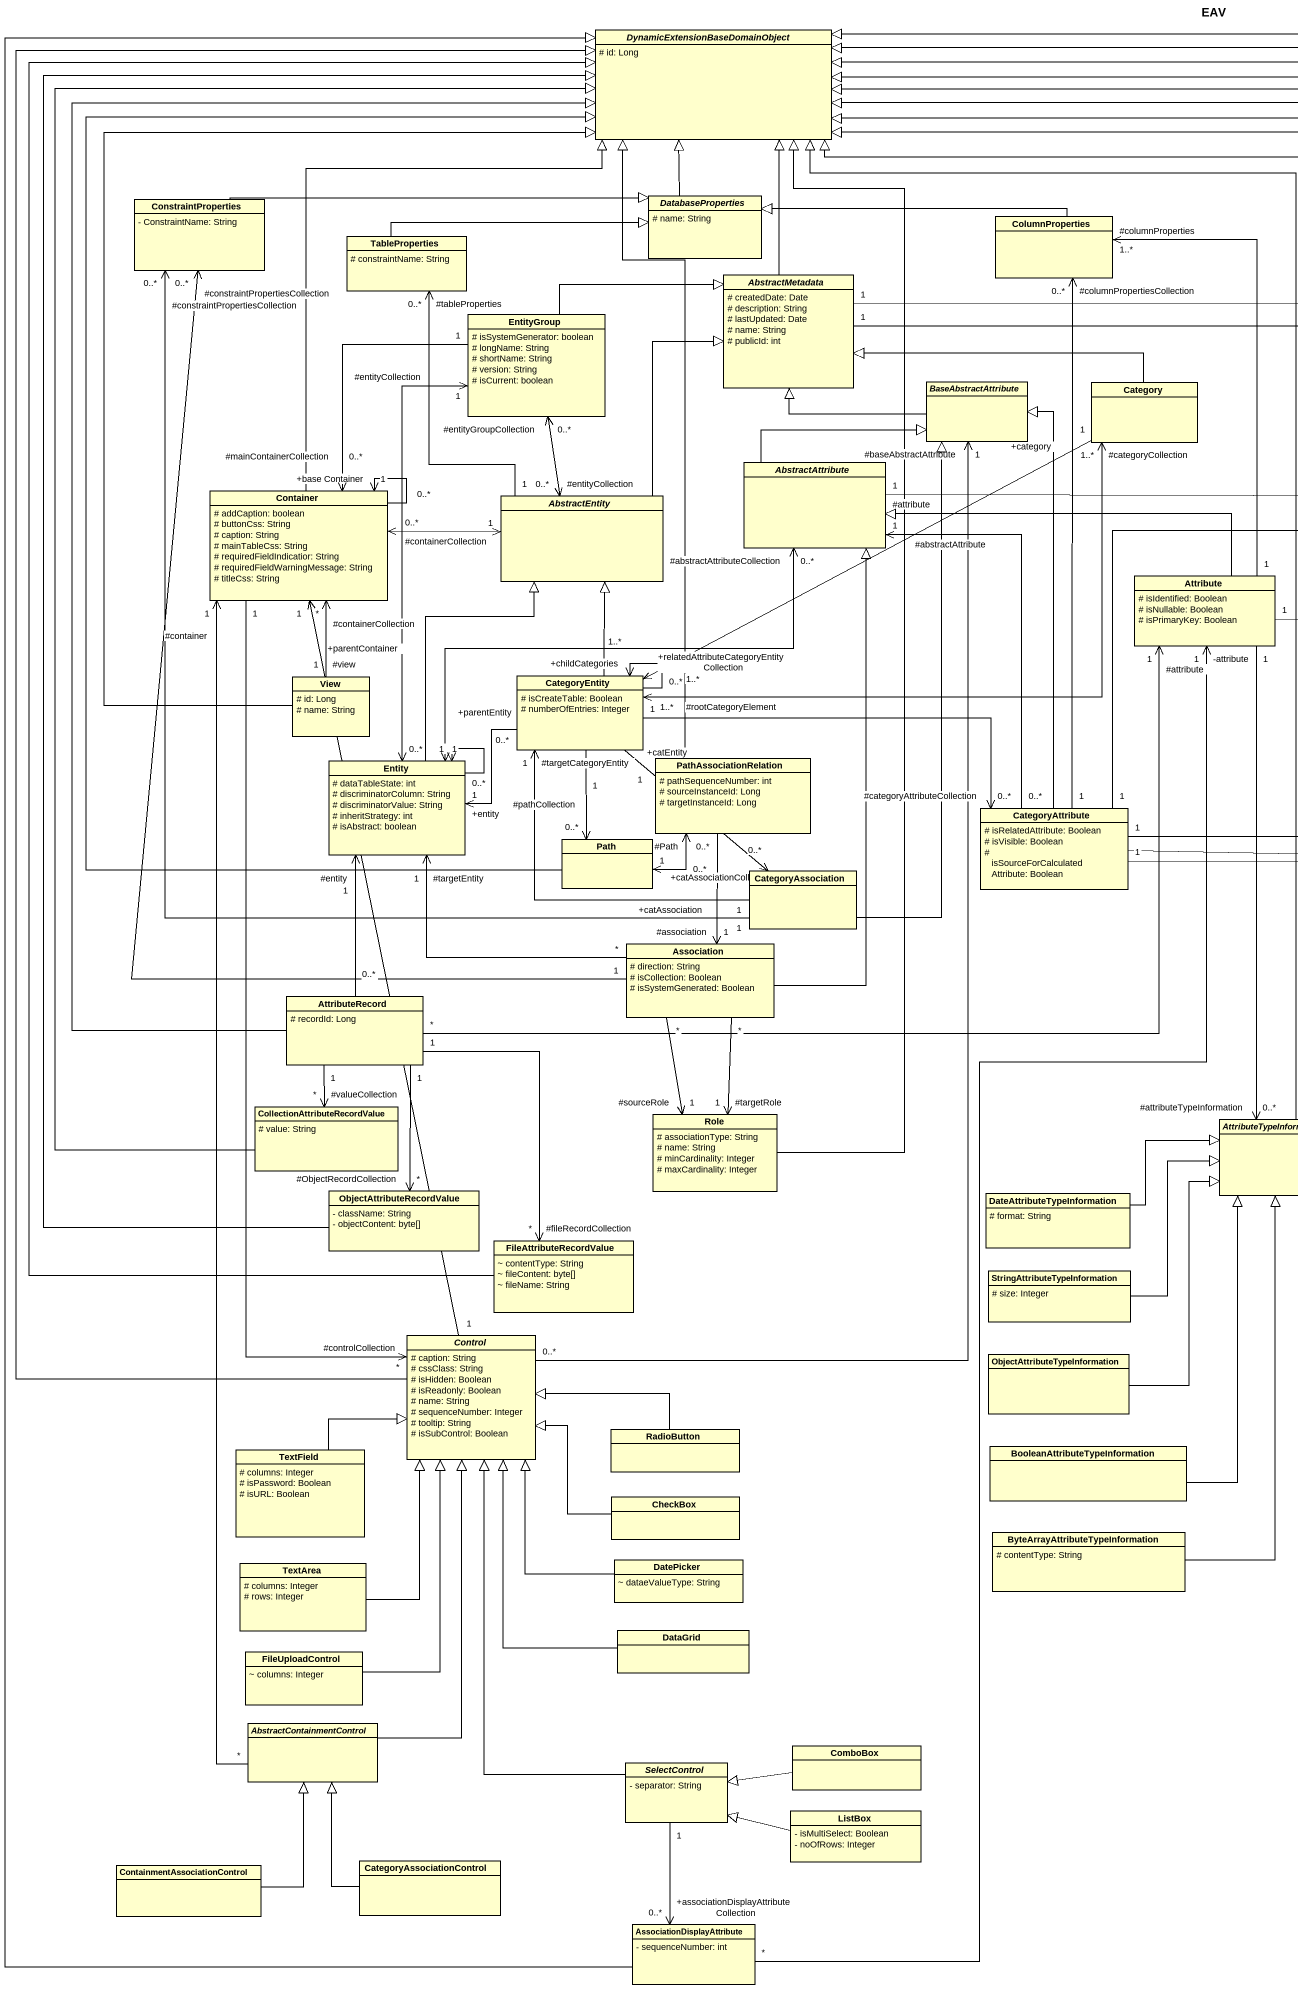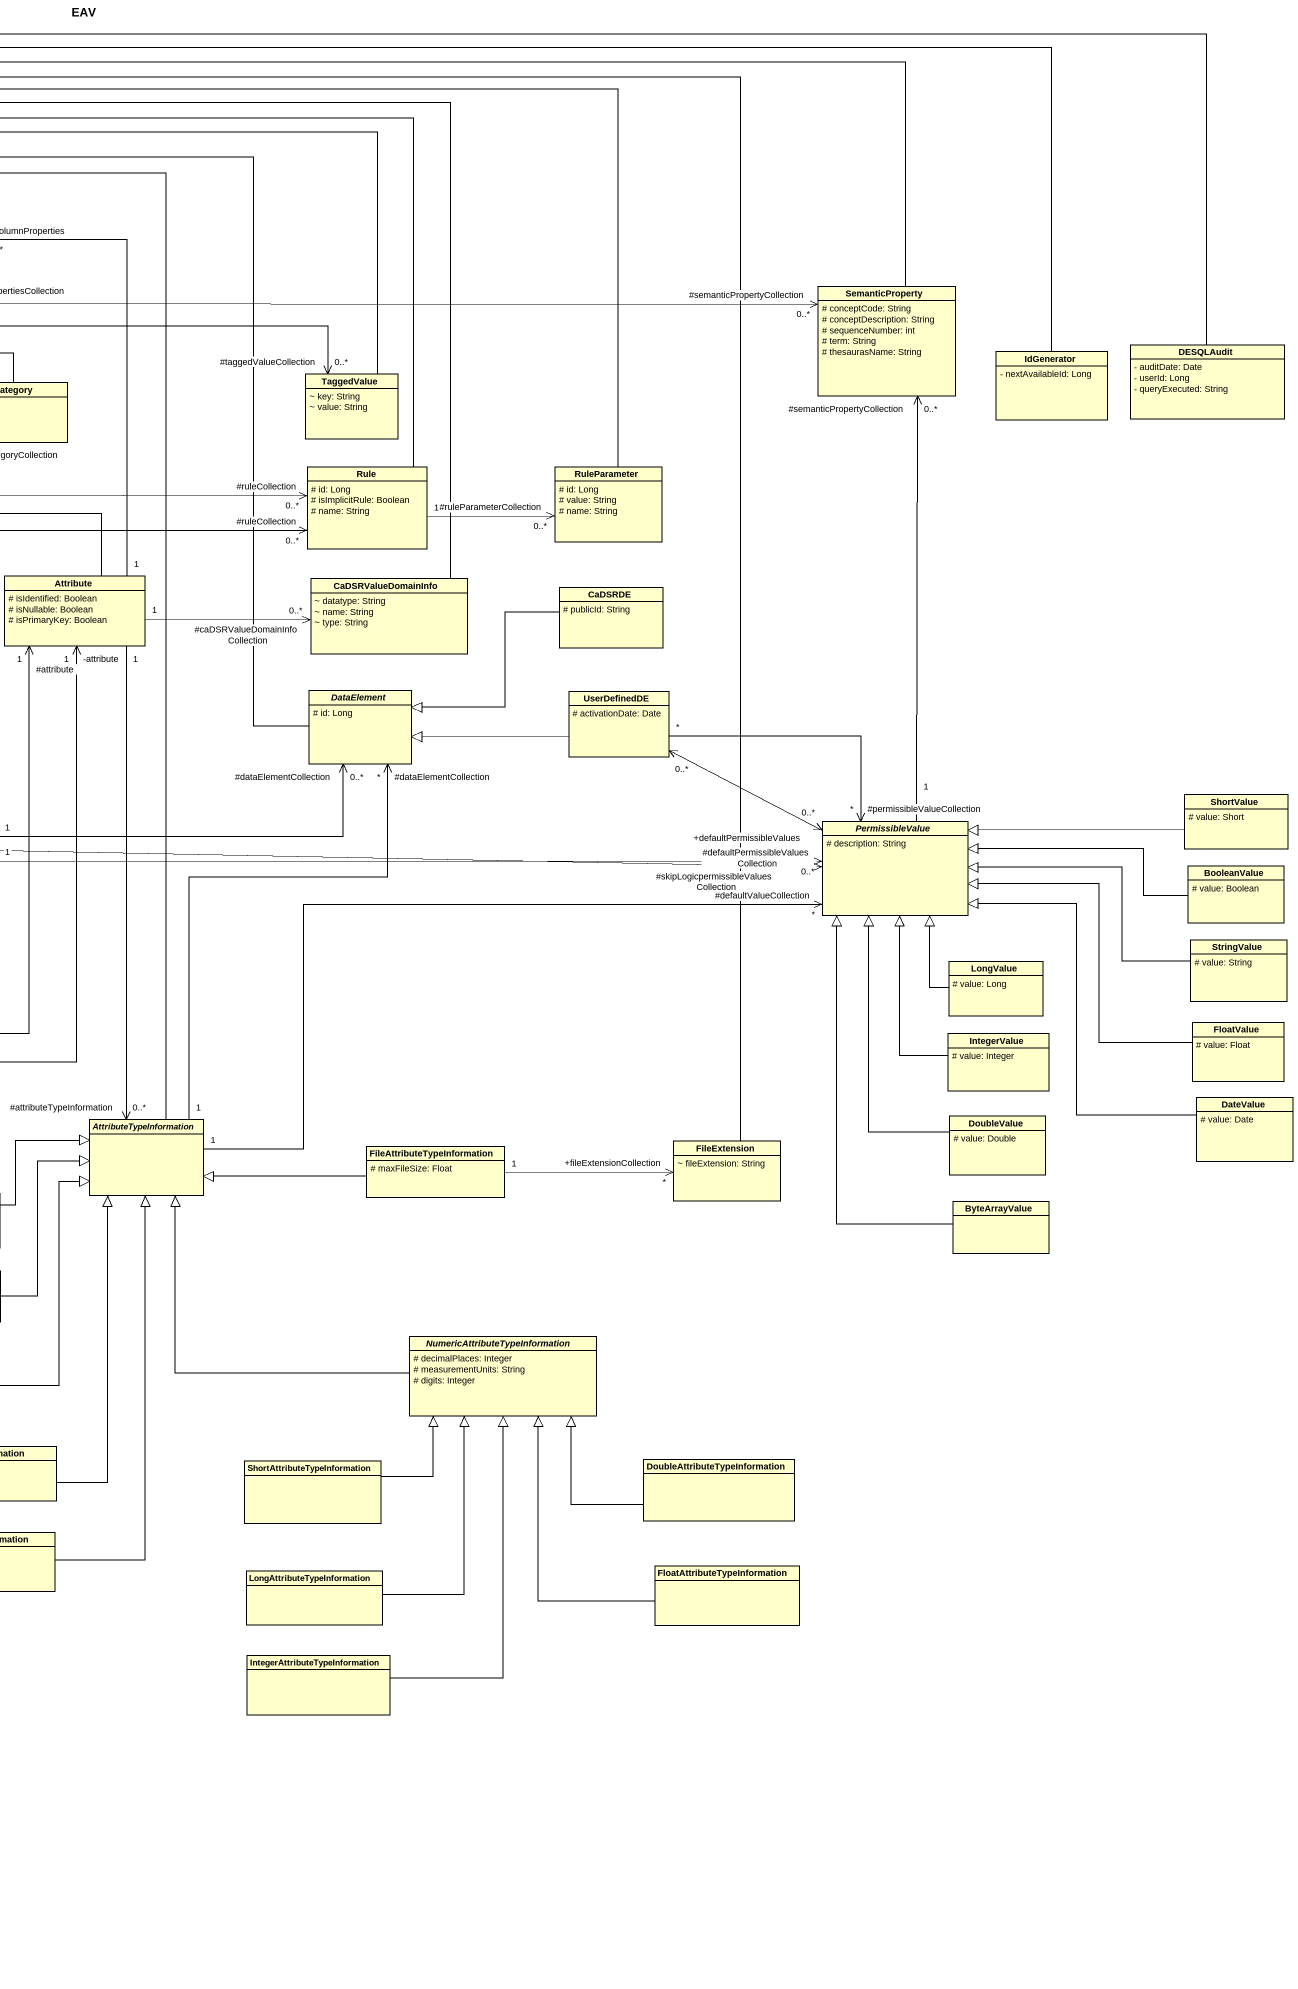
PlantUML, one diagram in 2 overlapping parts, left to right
@startuml
title EAV
hide circle
hide empty members
skinparam classAttributeIconSize 0
abstract class "DynamicExtensionBaseDomainObject" as DynamicExtensionBaseDomainOb {
  # id: Long
}
class ConstraintProperties {
  - ConstraintName: String
}
abstract class DatabaseProperties {
  # name: String
}
class ColumnProperties
class TableProperties {
  # constraintName: String
}
abstract class AbstractMetadata {
  # createdDate: Date
  # description: String
  # lastUpdated: Date
  # name: String
  # publicId: int
}
class SemanticProperty {
  # conceptCode: String
  # conceptDescription: String
  # sequenceNumber: int
  # term: String
  # thesaurasName: String
}
class EntityGroup {
  # isSystemGenerator: boolean
  # longName: String
  # shortName: String
  # version: String
  # isCurrent: boolean
}
class DESQLAudit {
  - auditDate: Date
  - userId: Long
  - queryExecuted: String
}
abstract class BaseAbstractAttribute
class Category
class TaggedValue {
  ~ key: String
  ~ value: String
}
class IdGenerator {
  - nextAvailableId: Long
}
abstract class AbstractAttribute
class Container {
  # addCaption: boolean
  # buttonCss: String
  # caption: String
  # mainTableCss: String
  # requiredFieldIndicatior: String
  # requiredFieldWarningMessage: String
  # titleCss: String
}
abstract class AbstractEntity
class Rule {
  # id: Long
  # isImplicitRule: Boolean
  # name: String
}
class RuleParameter {
  # id: Long
  # value: String
  # name: String
}
class Attribute {
  # isIdentified: Boolean
  # isNullable: Boolean
  # isPrimaryKey: Boolean
}
class CaDSRValueDomainInfo {
  ~ datatype: String
  ~ name: String
  ~ type: String
}
class CaDSRDE {
  # publicId: String
}
class View {
  # id: Long
  # name: String
}
class CategoryEntity {
  # isCreateTable: Boolean
  # numberOfEntries: Integer
}
abstract class DataElement {
  # id: Long
}
class UserDefinedDE {
  # activationDate: Date
}
class "Entity" as Entity_ {
  # dataTableState: int
  # discriminatorColumn: String
  # discriminatorValue: String
  # inheritStrategy: int
  # isAbstract: boolean
}
class PathAssociationRelation {
  # pathSequenceNumber: int
  # sourceInstanceId: Long
  # targetInstanceId: Long
}
class CategoryAttribute {
  # isRelatedAttribute: Boolean
  # isVisible: Boolean
  # isSourceForCalculatedAttribute: Boolean
}
class ShortValue {
  # value: Short
}
class Path
abstract class PermissibleValue {
  # description: String
}
class CategoryAssociation
class BooleanValue {
  # value: Boolean
}
class Association {
  # direction: String
  # isCollection: Boolean
  # isSystemGenerated: Boolean
}
class LongValue {
  # value: Long
}
class StringValue {
  # value: String
}
class AttributeRecord {
  # recordId: Long
}
class IntegerValue {
  # value: Integer
}
class FloatValue {
  # value: Float
}
class "CollectionAttributeRecordValue" as CollectionAttributeRecordVal {
  # value: String
}
class Role {
  # associationType: String
  # name: String
  # minCardinality: Integer
  # maxCardinality: Integer
}
abstract class AttributeTypeInformation
class DoubleValue {
  # value: Double
}
class DateValue {
  # value: Date
}
class FileAttributeTypeInformation {
  # maxFileSize: Float
}
class FileExtension {
  ~ fileExtension: String
}
class ObjectAttributeRecordValue {
  - className: String
  - objectContent: byte[]
}
class DateAttributeTypeInformation {
  # format: String
}
class ByteArrayValue
class FileAttributeRecordValue {
  ~ contentType: String
  ~ fileContent: byte[]
  ~ fileName: String
}
class "StringAttributeTypeInformation" as StringAttributeTypeInformati {
  # size: Integer
}
abstract class "Control" as Control_ {
  # caption: String
  # cssClass: String
  # isHidden: Boolean
  # isReadonly: Boolean
  # name: String
  # sequenceNumber: Integer
  # tooltip: String
  # isSubControl: Boolean
}
abstract class "NumericAttributeTypeInformation" as NumericAttributeTypeInformat {
  # decimalPlaces: Integer
  # measurementUnits: String
  # digits: Integer
}
class "ObjectAttributeTypeInformation" as ObjectAttributeTypeInformati
class RadioButton
class TextField {
  # columns: Integer
  # isPassword: Boolean
  # isURL: Boolean
}
class "BooleanAttributeTypeInformation" as BooleanAttributeTypeInformat
class "ShortAttributeTypeInformation" as ShortAttributeTypeInformatio
class "DoubleAttributeTypeInformation" as DoubleAttributeTypeInformati
class CheckBox
class "ByteArrayAttributeTypeInformation" as ByteArrayAttributeTypeInform {
  # contentType: String
}
class TextArea {
  # columns: Integer
  # rows: Integer
}
class DatePicker {
  ~ dataeValueType: String
}
class LongAttributeTypeInformation
class "FloatAttributeTypeInformation" as FloatAttributeTypeInformatio
class FileUploadControl {
  ~ columns: Integer
}
class DataGrid
class "IntegerAttributeTypeInformation" as IntegerAttributeTypeInformat
abstract class AbstractContainmentControl
abstract class SelectControl {
  - separator: String
}
class ComboBox
class ListBox {
  - isMultiSelect: Boolean
  - noOfRows: Integer
}
class "ContainmentAssociationControl" as ContainmentAssociationContro
class CategoryAssociationControl
class AssociationDisplayAttribute {
  - sequenceNumber: int
}
ConstraintProperties -right-|> DatabaseProperties
DatabaseProperties -up-|> DynamicExtensionBaseDomainOb
ColumnProperties -left-|> DatabaseProperties
TableProperties -right-|> DatabaseProperties
AbstractMetadata -up-|> DynamicExtensionBaseDomainOb
AbstractMetadata "1" -right-> "#semanticPropertyCollection\n0..*" SemanticProperty
AbstractMetadata "1" -right-> "#taggedValueCollection\n0..*" TaggedValue
SemanticProperty -left-|> DynamicExtensionBaseDomainOb
EntityGroup -right-|> AbstractMetadata
EntityGroup "1" --> "#mainContainerCollection\n0..*" Container
EntityGroup "#entityGroupCollection\n0..*" <--> "#entityCollection\n0..*" AbstractEntity
DESQLAudit -left-|> DynamicExtensionBaseDomainOb
BaseAbstractAttribute -left-|> AbstractMetadata
Category -left-|> AbstractMetadata
Category "#categoryCollection\n1..*" <-left-> "#rootCategoryElement\n1..*" CategoryEntity
Category "+category\n1" -left-> "+relatedAttributeCategoryEntityCollection\n0..*" CategoryEntity
TaggedValue -left-|> DynamicExtensionBaseDomainOb
IdGenerator -left-|> DynamicExtensionBaseDomainOb
AbstractAttribute -right-|> BaseAbstractAttribute
AbstractAttribute "#attribute\n1" -right-> "#ruleCollection\n0..*" Rule
Container -up-|> DynamicExtensionBaseDomainOb
Container "0..*" --> "+base Container\n1" Container
Container "1" --> "#controlCollection\n*" Control_
AbstractEntity "1" -up-> "#tableProperties\n0..*" TableProperties
AbstractEntity -up-|> AbstractMetadata
AbstractEntity "1" <-left-> "#containerCollection\n0..*" Container
Rule -left-|> DynamicExtensionBaseDomainOb
Rule "1" -right-> "#ruleParameterCollection\n0..*" RuleParameter
RuleParameter -left-|> DynamicExtensionBaseDomainOb
Attribute "1" -up-> "#columnProperties\n1..*" ColumnProperties
Attribute -left-|> AbstractAttribute
Attribute "1" -right-> "#caDSRValueDomainInfoCollection\n0..*" CaDSRValueDomainInfo
Attribute "1" --> "#attributeTypeInformation\n0..*" AttributeTypeInformation
CaDSRValueDomainInfo -up-|> DynamicExtensionBaseDomainOb
CaDSRDE -left-|> DataElement
View -up-|> DynamicExtensionBaseDomainOb
View "#view\n1" -up-> "#containerCollection\n*" Container
CategoryEntity -up-|> AbstractEntity
CategoryEntity "1..*" --> "+childCategories\n1..*" CategoryEntity
CategoryEntity "0..*" -left-> "+entity\n1" Entity_
CategoryEntity "1" -right-> "#categoryAttributeCollection\n0..*" CategoryAttribute
CategoryEntity "1" --> "#pathCollection\n0..*" Path
CategoryEntity "+catEntity\n1" --> "+catAssociationColl\n0..*" CategoryAssociation
DataElement -up-|> DynamicExtensionBaseDomainOb
UserDefinedDE -left-|> DataElement
UserDefinedDE "*" -right-> "#permissibleValueCollection\n*" PermissibleValue
UserDefinedDE "0..*" <-right-> "+defaultPermissibleValues\n0..*" PermissibleValue
Entity_ "0..*" <-up-> "#entityCollection\n1" EntityGroup
Entity_ "1" <-up-> "#abstractAttributeCollection\n0..*" AbstractAttribute
Entity_ -up-|> AbstractEntity
Entity_ "0..*" --> "+parentEntity\n1" Entity_
PathAssociationRelation -up-|> DynamicExtensionBaseDomainOb
PathAssociationRelation "0..*" --> "#association\n1" Association
CategoryAttribute "1" -up-> "#columnPropertiesCollection\n0..*" ColumnProperties
CategoryAttribute -up-|> BaseAbstractAttribute
CategoryAttribute "0..*" -up-> "#abstractAttribute\n1" AbstractAttribute
CategoryAttribute "1" -up-> "#ruleCollection\n0..*" Rule
CategoryAttribute "1" -right-> "#dataElementCollection\n0..*" DataElement
CategoryAttribute "1" -right-> "#defaultPermissibleValuesCollection\n0..*" PermissibleValue
CategoryAttribute -right-> "#skipLogicpermissibleValuesCollection" PermissibleValue
ShortValue -left-|> PermissibleValue
Path -up-|> DynamicExtensionBaseDomainOb
Path "1" <-right-> "#Path\n0..*" PathAssociationRelation
PermissibleValue "1" -up-> "#semanticPropertyCollection\n0..*" SemanticProperty
CategoryAssociation "1" -up-> "#constraintPropertiesCollection\n0..*" ConstraintProperties
CategoryAssociation -up-|> BaseAbstractAttribute
CategoryAssociation "+catAssociation\n1" -up-> "#targetCategoryEntity\n1" CategoryEntity
BooleanValue -left-|> PermissibleValue
Association "1" -up-> "#constraintPropertiesCollection\n0..*" ConstraintProperties
Association -up-|> AbstractAttribute
Association "*" -left-> "#targetEntity\n1" Entity_
Association "*" --> "#sourceRole\n1" Role
Association "*" --> "#targetRole\n1" Role
LongValue -up-|> PermissibleValue
StringValue -left-|> PermissibleValue
AttributeRecord -up-|> DynamicExtensionBaseDomainOb
AttributeRecord "*" -right-> "#attribute\n1" Attribute
AttributeRecord "0..*" -up-> "#entity\n1" Entity_
AttributeRecord "1" --> "#valueCollection\n*" CollectionAttributeRecordVal
AttributeRecord "1" --> "#ObjectRecordCollection\n*" ObjectAttributeRecordValue
AttributeRecord "1" --> "#fileRecordCollection\n*" FileAttributeRecordValue
IntegerValue -up-|> PermissibleValue
FloatValue -left-|> PermissibleValue
CollectionAttributeRecordVal -up-|> DynamicExtensionBaseDomainOb
Role -up-|> DynamicExtensionBaseDomainOb
AttributeTypeInformation -up-|> DynamicExtensionBaseDomainOb
AttributeTypeInformation "1" -up-> "#dataElementCollection\n*" DataElement
AttributeTypeInformation "1" -right-> "#defaultValueCollection\n*" PermissibleValue
DoubleValue -up-|> PermissibleValue
DateValue -up-|> PermissibleValue
FileAttributeTypeInformation -left-|> AttributeTypeInformation
FileAttributeTypeInformation "1" -right-> "+fileExtensionCollection\n*" FileExtension
FileExtension -up-|> DynamicExtensionBaseDomainOb
ObjectAttributeRecordValue -up-|> DynamicExtensionBaseDomainOb
DateAttributeTypeInformation -right-|> AttributeTypeInformation
ByteArrayValue -up-|> PermissibleValue
FileAttributeRecordValue -up-|> DynamicExtensionBaseDomainOb
StringAttributeTypeInformati -up-|> AttributeTypeInformation
Control_ -up-|> DynamicExtensionBaseDomainOb
Control_ "0..*" -up-> "#baseAbstractAttribute\n1" BaseAbstractAttribute
Control_ "1" -up-> "+parentContainer\n1" Container
NumericAttributeTypeInformat -up-|> AttributeTypeInformation
ObjectAttributeTypeInformati -up-|> AttributeTypeInformation
RadioButton -left-|> Control_
TextField -right-|> Control_
BooleanAttributeTypeInformat -up-|> AttributeTypeInformation
ShortAttributeTypeInformatio -up-|> NumericAttributeTypeInformat
DoubleAttributeTypeInformati -left-|> NumericAttributeTypeInformat
CheckBox -left-|> Control_
ByteArrayAttributeTypeInform -up-|> AttributeTypeInformation
TextArea -up-|> Control_
DatePicker -up-|> Control_
LongAttributeTypeInformation -up-|> NumericAttributeTypeInformat
FloatAttributeTypeInformatio -up-|> NumericAttributeTypeInformat
FileUploadControl -up-|> Control_
DataGrid -up-|> Control_
IntegerAttributeTypeInformat -up-|> NumericAttributeTypeInformat
AbstractContainmentControl "*" -up-> "#container\n1" Container
AbstractContainmentControl -up-|> Control_
SelectControl -up-|> Control_
SelectControl "1" --> "+associationDisplayAttributeCollection\n0..*" AssociationDisplayAttribute
ComboBox -left-|> SelectControl
ListBox -left-|> SelectControl
ContainmentAssociationContro -up-|> AbstractContainmentControl
CategoryAssociationControl -up-|> AbstractContainmentControl
AssociationDisplayAttribute -up-|> DynamicExtensionBaseDomainOb
AssociationDisplayAttribute "*" -up-> "-attribute\n1" Attribute
@enduml
